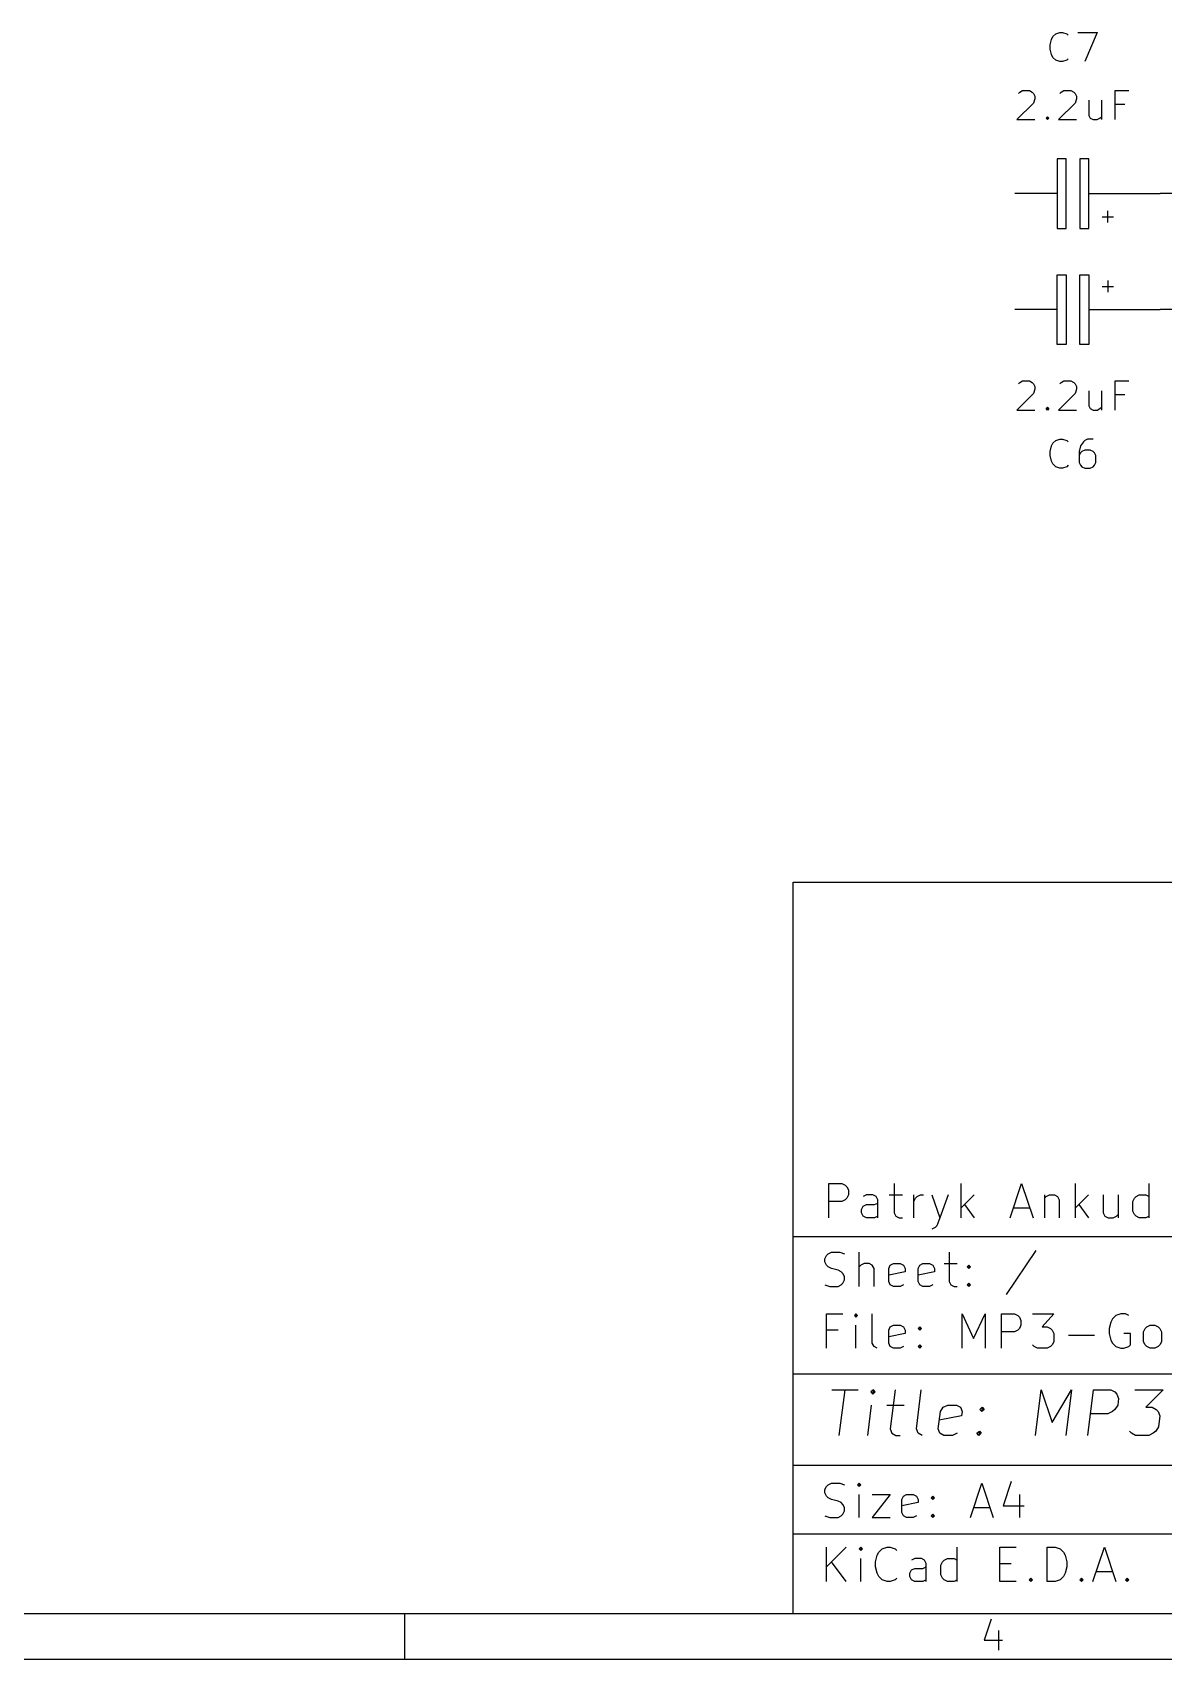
# Model space of a CAD drawing. Header units: inches. Extents: x 0.4 to 11.3, y -7.9 to -0.4.
# Drawn here: x 5.659 to 7.606, y -7.874 to -5.073 of the extents above; entities that cross this region are included whole.
import ezdxf

# ---------------------------------------------------------------- set-up
doc = ezdxf.new("R2010")
doc.units = ezdxf.units.IN
doc.header["$MEASUREMENT"] = 0
for name, color, linetype in [('GREENSIXTYFIVE', 129, 'CONTINUOUS'), ('LIGHTGREEN', 92, 'CONTINUOUS'), ('RED', 14, 'CONTINUOUS')]:
    doc.layers.add(name, color=color, linetype=linetype)

msp = doc.modelspace()

# ---------------------------------------------------------------- linework, layer by layer
at = {"layer": 'GREENSIXTYFIVE', "linetype": 'CONTINUOUS'}
for p, q in [((7.4107, -5.0942), (7.4131, -5.0847)), ((7.4107, -5.1014), (7.4107, -5.0942)), ((7.4131, -5.0847), (7.4155, -5.0799)), ((7.4155, -5.0799), (7.4202, -5.0752)), ((7.4202, -5.0752), (7.4274, -5.0728)), ((7.4274, -5.0728), (7.4321, -5.0728)), ((7.4321, -5.0728), (7.4393, -5.0752)), ((7.4393, -5.0752), (7.4417, -5.0776)), ((7.4583, -5.0728), (7.4917, -5.0728)), ((7.4917, -5.0728), (7.4702, -5.1228)), ((7.4131, -5.1109), (7.4107, -5.1014)), ((7.4155, -5.1157), (7.4131, -5.1109)), ((7.4202, -5.1204), (7.4155, -5.1157)), ((7.4274, -5.1228), (7.4202, -5.1204)), ((7.4321, -5.1228), (7.4274, -5.1228)), ((7.4393, -5.1204), (7.4321, -5.1228)), ((7.4417, -5.118), (7.4393, -5.1204)), ((7.356, -5.1776), (7.3583, -5.1752)), ((7.3583, -5.1752), (7.3631, -5.1728)), ((7.3631, -5.1728), (7.375, -5.1728)), ((7.375, -5.1728), (7.3798, -5.1752)), ((7.3798, -5.1752), (7.3821, -5.1776)), ((7.3821, -5.1776), (7.3845, -5.1823)), ((7.3845, -5.1823), (7.3845, -5.1871)), ((7.4274, -5.1776), (7.4298, -5.1752)), ((7.4298, -5.1752), (7.4345, -5.1728)), ((7.4345, -5.1728), (7.4464, -5.1728)), ((7.4464, -5.1728), (7.4512, -5.1752)), ((7.4512, -5.1752), (7.4536, -5.1776)), ((7.4536, -5.1776), (7.456, -5.1823)), ((7.456, -5.1823), (7.456, -5.1871)), ((7.5226, -5.2228), (7.5226, -5.1728)), ((7.5226, -5.1728), (7.5464, -5.1728)), ((7.3821, -5.1942), (7.3536, -5.2228)), ((7.3845, -5.1871), (7.3821, -5.1942)), ((7.4536, -5.1942), (7.425, -5.2228)), ((7.456, -5.1871), (7.4536, -5.1942)), ((7.4774, -5.1895), (7.4774, -5.2157)), ((7.4988, -5.1895), (7.4988, -5.2228)), ((7.5393, -5.1966), (7.5226, -5.1966)), ((7.3536, -5.2228), (7.3845, -5.2228)), ((7.4036, -5.2204), (7.4059, -5.218)), ((7.4059, -5.2228), (7.4036, -5.2204)), ((7.4059, -5.218), (7.4083, -5.2204)), ((7.4059, -5.218), (7.4059, -5.2228)), ((7.4083, -5.2204), (7.4059, -5.2228)), ((7.425, -5.2228), (7.456, -5.2228)), ((7.4774, -5.2157), (7.4798, -5.2204)), ((7.4798, -5.2204), (7.4845, -5.2228)), ((7.4845, -5.2228), (7.4917, -5.2228)), ((7.4917, -5.2228), (7.4964, -5.2204)), ((7.4964, -5.2204), (7.4988, -5.218)), ((7.356, -5.6776), (7.3583, -5.6752)), ((7.3583, -5.6752), (7.3631, -5.6728)), ((7.3631, -5.6728), (7.375, -5.6728)), ((7.375, -5.6728), (7.3798, -5.6752)), ((7.3798, -5.6752), (7.3821, -5.6776)), ((7.3821, -5.6776), (7.3845, -5.6823)), ((7.3845, -5.6823), (7.3845, -5.6871)), ((7.4274, -5.6776), (7.4298, -5.6752)), ((7.4298, -5.6752), (7.4345, -5.6728)), ((7.4345, -5.6728), (7.4464, -5.6728)), ((7.4464, -5.6728), (7.4512, -5.6752)), ((7.4512, -5.6752), (7.4536, -5.6776)), ((7.4536, -5.6776), (7.456, -5.6823)), ((7.456, -5.6823), (7.456, -5.6871)), ((7.5226, -5.7228), (7.5226, -5.6728)), ((7.5226, -5.6728), (7.5464, -5.6728)), ((7.3821, -5.6942), (7.3536, -5.7228)), ((7.3845, -5.6871), (7.3821, -5.6942)), ((7.4536, -5.6942), (7.425, -5.7228)), ((7.456, -5.6871), (7.4536, -5.6942)), ((7.4774, -5.6895), (7.4774, -5.7157)), ((7.4988, -5.6895), (7.4988, -5.7228)), ((7.5393, -5.6966), (7.5226, -5.6966)), ((7.3536, -5.7228), (7.3845, -5.7228)), ((7.4036, -5.7204), (7.4059, -5.718)), ((7.4059, -5.7228), (7.4036, -5.7204)), ((7.4059, -5.718), (7.4083, -5.7204)), ((7.4059, -5.718), (7.4059, -5.7228)), ((7.4083, -5.7204), (7.4059, -5.7228)), ((7.425, -5.7228), (7.456, -5.7228)), ((7.4774, -5.7157), (7.4798, -5.7204)), ((7.4798, -5.7204), (7.4845, -5.7228)), ((7.4845, -5.7228), (7.4917, -5.7228)), ((7.4917, -5.7228), (7.4964, -5.7204)), ((7.4964, -5.7204), (7.4988, -5.718)), ((7.4107, -5.7942), (7.4131, -5.7847)), ((7.4107, -5.8014), (7.4107, -5.7942)), ((7.4131, -5.7847), (7.4155, -5.7799)), ((7.4155, -5.7799), (7.4202, -5.7752)), ((7.4202, -5.7752), (7.4274, -5.7728)), ((7.4274, -5.7728), (7.4321, -5.7728)), ((7.4321, -5.7728), (7.4393, -5.7752)), ((7.4393, -5.7752), (7.4417, -5.7776)), ((7.4631, -5.7847), (7.4607, -5.7942)), ((7.4607, -5.7942), (7.4607, -5.8133)), ((7.4631, -5.7966), (7.4607, -5.8014)), ((7.4679, -5.7776), (7.4631, -5.7847)), ((7.4655, -5.7942), (7.4631, -5.7966)), ((7.4702, -5.7919), (7.4655, -5.7942)), ((7.4702, -5.7752), (7.4679, -5.7776)), ((7.475, -5.7728), (7.4702, -5.7752)), ((7.4798, -5.7919), (7.4702, -5.7919)), ((7.4845, -5.7728), (7.475, -5.7728)), ((7.4845, -5.7942), (7.4798, -5.7919)), ((7.4869, -5.7966), (7.4845, -5.7942)), ((7.4893, -5.8014), (7.4869, -5.7966)), ((7.4131, -5.8109), (7.4107, -5.8014)), ((7.4155, -5.8157), (7.4131, -5.8109)), ((7.4202, -5.8204), (7.4155, -5.8157)), ((7.4274, -5.8228), (7.4202, -5.8204)), ((7.4321, -5.8228), (7.4274, -5.8228)), ((7.4393, -5.8204), (7.4321, -5.8228)), ((7.4417, -5.818), (7.4393, -5.8204)), ((7.4607, -5.8133), (7.4631, -5.818)), ((7.4631, -5.818), (7.4655, -5.8204)), ((7.4655, -5.8204), (7.4702, -5.8228)), ((7.4702, -5.8228), (7.4798, -5.8228)), ((7.4798, -5.8228), (7.4845, -5.8204)), ((7.4845, -5.8204), (7.4869, -5.818)), ((7.4869, -5.818), (7.4893, -5.8133)), ((7.4893, -5.8133), (7.4893, -5.8014))]:
    msp.add_line(p, q, dxfattribs=at)
at = {"layer": 'LIGHTGREEN', "linetype": 'CONTINUOUS'}
for p, q in [((7.55, -5.35), (7.6, -5.35)), ((7.55, -5.55), (7.6, -5.55))]:
    msp.add_line(p, q, dxfattribs=at)
at = {"layer": 'RED', "linetype": 'CONTINUOUS'}
for p, q in [((7.438, -5.29), (7.423, -5.29)), ((7.423, -5.29), (7.423, -5.41)), ((7.438, -5.41), (7.438, -5.29)), ((7.477, -5.29), (7.462, -5.29)), ((7.462, -5.29), (7.462, -5.41)), ((7.477, -5.41), (7.477, -5.29)), ((7.423, -5.35), (7.35, -5.35)), ((7.477, -5.35), (7.55, -5.35)), ((7.63, -5.35), (7.6, -5.35)), ((7.5, -5.39), (7.52, -5.39)), ((7.51, -5.4), (7.51, -5.38)), ((7.423, -5.41), (7.438, -5.41)), ((7.462, -5.41), (7.477, -5.41)), ((7.423, -5.61), (7.423, -5.49)), ((7.423, -5.49), (7.438, -5.49)), ((7.438, -5.49), (7.438, -5.61)), ((7.462, -5.61), (7.462, -5.49)), ((7.462, -5.49), (7.477, -5.49)), ((7.477, -5.49), (7.477, -5.61)), ((7.5, -5.51), (7.52, -5.51)), ((7.51, -5.5), (7.51, -5.52)), ((7.423, -5.55), (7.35, -5.55)), ((7.477, -5.55), (7.55, -5.55)), ((7.63, -5.55), (7.6, -5.55)), ((7.438, -5.61), (7.423, -5.61)), ((7.477, -5.61), (7.462, -5.61)), ((6.9686, -6.5357), (11.2206, -6.5357)), ((6.9686, -7.7956), (6.9686, -6.5357)), ((7.0298, -7.1136), (7.0298, -7.0545)), ((7.0298, -7.0545), (7.0523, -7.0545)), ((7.0523, -7.0545), (7.0579, -7.0574)), ((7.0579, -7.0574), (7.0607, -7.0602)), ((7.1423, -7.0545), (7.1423, -7.1052)), ((7.2576, -7.1136), (7.2576, -7.0545)), ((7.3419, -7.1136), (7.3616, -7.0545)), ((7.3616, -7.0545), (7.3813, -7.1136)), ((7.4544, -7.1136), (7.4544, -7.0545)), ((7.581, -7.1136), (7.581, -7.0545)), ((7.0523, -7.0855), (7.0298, -7.0855)), ((7.0579, -7.0827), (7.0523, -7.0855)), ((7.0607, -7.0799), (7.0579, -7.0827)), ((7.0607, -7.0602), (7.0635, -7.0658)), ((7.0635, -7.0742), (7.0607, -7.0799)), ((7.0635, -7.0658), (7.0635, -7.0742)), ((7.0945, -7.0742), (7.0888, -7.077)), ((7.1057, -7.0742), (7.0945, -7.0742)), ((7.1113, -7.077), (7.1057, -7.0742)), ((7.1142, -7.0827), (7.1113, -7.077)), ((7.1142, -7.1136), (7.1142, -7.0827)), ((7.1338, -7.0742), (7.1563, -7.0742)), ((7.176, -7.1136), (7.176, -7.0742)), ((7.176, -7.0855), (7.1788, -7.0799)), ((7.1788, -7.0799), (7.1816, -7.077)), ((7.1816, -7.077), (7.1873, -7.0742)), ((7.1873, -7.0742), (7.1929, -7.0742)), ((7.2069, -7.0742), (7.221, -7.1136)), ((7.2351, -7.0742), (7.221, -7.1136)), ((7.2801, -7.0742), (7.2576, -7.0967)), ((7.401, -7.0742), (7.401, -7.1136)), ((7.401, -7.0799), (7.4038, -7.077)), ((7.4038, -7.077), (7.4094, -7.0742)), ((7.4094, -7.0742), (7.4179, -7.0742)), ((7.4179, -7.0742), (7.4235, -7.077)), ((7.4235, -7.077), (7.4263, -7.0827)), ((7.4263, -7.0827), (7.4263, -7.1136)), ((7.4769, -7.0742), (7.4544, -7.0967)), ((7.5022, -7.0742), (7.5022, -7.1052)), ((7.5275, -7.0742), (7.5275, -7.1136)), ((7.5528, -7.0855), (7.5557, -7.0799)), ((7.5528, -7.1024), (7.5528, -7.0855)), ((7.5557, -7.0799), (7.5585, -7.077)), ((7.5585, -7.077), (7.5641, -7.0742)), ((7.5641, -7.0742), (7.5753, -7.0742)), ((7.5753, -7.0742), (7.581, -7.077)), ((7.086, -7.0995), (7.0888, -7.0939)), ((7.086, -7.1052), (7.086, -7.0995)), ((7.0888, -7.1108), (7.086, -7.1052)), ((7.0888, -7.0939), (7.0945, -7.0911)), ((7.0945, -7.1136), (7.0888, -7.1108)), ((7.0945, -7.0911), (7.1085, -7.0911)), ((7.1085, -7.1136), (7.0945, -7.1136)), ((7.1085, -7.0911), (7.1142, -7.0883)), ((7.1142, -7.1108), (7.1085, -7.1136)), ((7.1423, -7.1052), (7.1451, -7.1108)), ((7.1451, -7.1108), (7.1507, -7.1136)), ((7.1507, -7.1136), (7.1563, -7.1136)), ((7.221, -7.1136), (7.2154, -7.1277)), ((7.2632, -7.0911), (7.2801, -7.1136)), ((7.3476, -7.0967), (7.3757, -7.0967)), ((7.46, -7.0911), (7.4769, -7.1136)), ((7.5022, -7.1052), (7.505, -7.1108)), ((7.505, -7.1108), (7.5107, -7.1136)), ((7.5107, -7.1136), (7.5191, -7.1136)), ((7.5191, -7.1136), (7.5247, -7.1108)), ((7.5247, -7.1108), (7.5275, -7.108)), ((7.5557, -7.108), (7.5528, -7.1024)), ((7.5585, -7.1108), (7.5557, -7.108)), ((7.5641, -7.1136), (7.5585, -7.1108)), ((7.5753, -7.1136), (7.5641, -7.1136)), ((7.581, -7.1108), (7.5753, -7.1136)), ((7.2126, -7.1305), (7.2069, -7.1333)), ((7.2154, -7.1277), (7.2126, -7.1305)), ((6.9686, -7.146), (11.2206, -7.146)), ((7.3859, -7.1702), (7.3352, -7.2461)), ((7.0231, -7.1842), (7.0259, -7.1786)), ((7.0231, -7.1898), (7.0231, -7.1842)), ((7.0259, -7.1955), (7.0231, -7.1898)), ((7.0259, -7.1786), (7.0287, -7.1758)), ((7.0287, -7.1983), (7.0259, -7.1955)), ((7.0287, -7.1758), (7.0343, -7.173)), ((7.0343, -7.2011), (7.0287, -7.1983)), ((7.0343, -7.173), (7.0484, -7.173)), ((7.0484, -7.173), (7.0568, -7.1758)), ((7.0821, -7.232), (7.0821, -7.173)), ((7.085, -7.1955), (7.0821, -7.1983)), ((7.0906, -7.1926), (7.085, -7.1955)), ((7.099, -7.1926), (7.0906, -7.1926)), ((7.1046, -7.1955), (7.099, -7.1926)), ((7.1075, -7.2011), (7.1046, -7.1955)), ((7.1328, -7.2011), (7.1356, -7.1955)), ((7.1356, -7.1955), (7.1412, -7.1926)), ((7.1412, -7.1926), (7.1524, -7.1926)), ((7.1524, -7.1926), (7.1581, -7.1955)), ((7.1581, -7.1955), (7.1609, -7.2011)), ((7.1834, -7.2011), (7.1862, -7.1955)), ((7.1862, -7.1955), (7.1918, -7.1926)), ((7.1918, -7.1926), (7.2031, -7.1926)), ((7.2031, -7.1926), (7.2087, -7.1955)), ((7.2087, -7.1955), (7.2115, -7.2011)), ((7.2284, -7.1926), (7.2509, -7.1926)), ((7.2368, -7.173), (7.2368, -7.2236)), ((7.2677, -7.1983), (7.2706, -7.1955)), ((7.2706, -7.2011), (7.2677, -7.1983)), ((7.2706, -7.1955), (7.2734, -7.1983)), ((7.2706, -7.1955), (7.2706, -7.2011)), ((7.2734, -7.1983), (7.2706, -7.2011)), ((7.0456, -7.2039), (7.0343, -7.2011)), ((7.0512, -7.2067), (7.0456, -7.2039)), ((7.054, -7.2095), (7.0512, -7.2067)), ((7.0512, -7.2292), (7.054, -7.2264)), ((7.0568, -7.2151), (7.054, -7.2095)), ((7.054, -7.2264), (7.0568, -7.2208)), ((7.0568, -7.2208), (7.0568, -7.2151)), ((7.1075, -7.232), (7.1075, -7.2011)), ((7.1328, -7.2236), (7.1328, -7.2011)), ((7.1609, -7.2067), (7.1328, -7.2123)), ((7.1356, -7.2292), (7.1328, -7.2236)), ((7.1609, -7.2011), (7.1609, -7.2067)), ((7.1834, -7.2236), (7.1834, -7.2011)), ((7.2115, -7.2067), (7.1834, -7.2123)), ((7.1862, -7.2292), (7.1834, -7.2236)), ((7.2115, -7.2011), (7.2115, -7.2067)), ((7.2368, -7.2236), (7.2396, -7.2292)), ((7.2677, -7.2292), (7.2706, -7.2264)), ((7.2706, -7.2264), (7.2734, -7.2292)), ((7.2706, -7.2264), (7.2706, -7.232)), ((7.0231, -7.2292), (7.0315, -7.232)), ((7.0315, -7.232), (7.0456, -7.232)), ((7.0456, -7.232), (7.0512, -7.2292)), ((7.1412, -7.232), (7.1356, -7.2292)), ((7.1524, -7.232), (7.1412, -7.232)), ((7.1581, -7.2292), (7.1524, -7.232)), ((7.1918, -7.232), (7.1862, -7.2292)), ((7.2031, -7.232), (7.1918, -7.232)), ((7.2087, -7.2292), (7.2031, -7.232)), ((7.2396, -7.2292), (7.2452, -7.232)), ((7.2452, -7.232), (7.2509, -7.232)), ((7.2706, -7.232), (7.2677, -7.2292)), ((7.2734, -7.2292), (7.2706, -7.232)), ((7.0259, -7.3383), (7.0259, -7.2793)), ((7.0259, -7.2793), (7.054, -7.2793)), ((7.0765, -7.2793), (7.0737, -7.2821)), ((7.0737, -7.2821), (7.0765, -7.2849)), ((7.0793, -7.2821), (7.0765, -7.2793)), ((7.0765, -7.2793), (7.0765, -7.2849)), ((7.0765, -7.2849), (7.0793, -7.2821)), ((7.1046, -7.3299), (7.1046, -7.2793)), ((7.2593, -7.3383), (7.2593, -7.2793)), ((7.2593, -7.2793), (7.279, -7.3214)), ((7.279, -7.3214), (7.2987, -7.2793)), ((7.2987, -7.2793), (7.2987, -7.3383)), ((7.3268, -7.3383), (7.3268, -7.2793)), ((7.3268, -7.2793), (7.3493, -7.2793)), ((7.3493, -7.2793), (7.3549, -7.2821)), ((7.3549, -7.2821), (7.3577, -7.2849)), ((7.3802, -7.2793), (7.4168, -7.2793)), ((7.4168, -7.2793), (7.3971, -7.3018)), ((7.5237, -7.2821), (7.518, -7.2877)), ((7.5321, -7.2793), (7.5237, -7.2821)), ((7.5405, -7.2793), (7.5321, -7.2793)), ((7.5461, -7.2821), (7.5405, -7.2793)), ((7.0456, -7.3074), (7.0259, -7.3074)), ((7.0765, -7.3383), (7.0765, -7.2989)), ((7.1328, -7.3074), (7.1356, -7.3018)), ((7.1328, -7.3299), (7.1328, -7.3074)), ((7.1356, -7.3018), (7.1412, -7.2989)), ((7.1412, -7.2989), (7.1524, -7.2989)), ((7.1524, -7.2989), (7.1581, -7.3018)), ((7.1581, -7.3018), (7.1609, -7.3074)), ((7.1609, -7.3074), (7.1609, -7.313)), ((7.1834, -7.3046), (7.1862, -7.3018)), ((7.1862, -7.3074), (7.1834, -7.3046)), ((7.1862, -7.3018), (7.189, -7.3046)), ((7.1862, -7.3018), (7.1862, -7.3074)), ((7.189, -7.3046), (7.1862, -7.3074)), ((7.3493, -7.3102), (7.3268, -7.3102)), ((7.3549, -7.3074), (7.3493, -7.3102)), ((7.3577, -7.3046), (7.3549, -7.3074)), ((7.3577, -7.2849), (7.3605, -7.2905)), ((7.3605, -7.2989), (7.3577, -7.3046)), ((7.3605, -7.2905), (7.3605, -7.2989)), ((7.3971, -7.3018), (7.4055, -7.3018)), ((7.4055, -7.3018), (7.4112, -7.3046)), ((7.4112, -7.3046), (7.414, -7.3074)), ((7.414, -7.3074), (7.4168, -7.313)), ((7.5152, -7.2933), (7.5124, -7.3046)), ((7.5124, -7.3046), (7.5124, -7.313)), ((7.518, -7.2877), (7.5152, -7.2933)), ((7.5715, -7.3102), (7.5743, -7.3046)), ((7.5715, -7.3271), (7.5715, -7.3102)), ((7.5743, -7.3046), (7.5771, -7.3018)), ((7.5771, -7.3018), (7.5827, -7.2989)), ((7.5827, -7.2989), (7.5911, -7.2989)), ((7.5911, -7.2989), (7.5968, -7.3018)), ((7.5968, -7.3018), (7.5996, -7.3046)), ((7.5996, -7.3046), (7.6024, -7.3102)), ((7.6024, -7.3102), (7.6024, -7.3271)), ((7.1075, -7.3355), (7.1046, -7.3299)), ((7.1131, -7.3383), (7.1075, -7.3355)), ((7.1609, -7.313), (7.1328, -7.3186)), ((7.1356, -7.3355), (7.1328, -7.3299)), ((7.1412, -7.3383), (7.1356, -7.3355)), ((7.1524, -7.3383), (7.1412, -7.3383)), ((7.1581, -7.3355), (7.1524, -7.3383)), ((7.1834, -7.3355), (7.1862, -7.3327)), ((7.1862, -7.3383), (7.1834, -7.3355)), ((7.1862, -7.3327), (7.189, -7.3355)), ((7.1862, -7.3327), (7.1862, -7.3383)), ((7.189, -7.3355), (7.1862, -7.3383)), ((7.383, -7.3355), (7.3802, -7.3327)), ((7.3887, -7.3383), (7.383, -7.3355)), ((7.4055, -7.3383), (7.3887, -7.3383)), ((7.4112, -7.3355), (7.4055, -7.3383)), ((7.414, -7.3327), (7.4112, -7.3355)), ((7.4168, -7.3271), (7.414, -7.3327)), ((7.4168, -7.313), (7.4168, -7.3271)), ((7.4421, -7.3158), (7.4871, -7.3158)), ((7.5124, -7.313), (7.5152, -7.3243)), ((7.5152, -7.3243), (7.518, -7.3299)), ((7.518, -7.3299), (7.5237, -7.3355)), ((7.5237, -7.3355), (7.5321, -7.3383)), ((7.5321, -7.3383), (7.5377, -7.3383)), ((7.549, -7.313), (7.5377, -7.313)), ((7.5377, -7.3383), (7.5461, -7.3355)), ((7.5461, -7.3355), (7.549, -7.3327)), ((7.549, -7.3327), (7.549, -7.313)), ((7.5743, -7.3327), (7.5715, -7.3271)), ((7.5771, -7.3355), (7.5743, -7.3327)), ((7.5827, -7.3383), (7.5771, -7.3355)), ((7.5911, -7.3383), (7.5827, -7.3383)), ((7.5968, -7.3355), (7.5911, -7.3383)), ((7.5996, -7.3327), (7.5968, -7.3355)), ((7.6024, -7.3271), (7.5996, -7.3327)), ((6.9686, -7.3822), (11.2206, -7.3822)), ((7.0352, -7.4099), (7.0802, -7.4099)), ((7.0478, -7.4886), (7.0577, -7.4099)), ((7.1064, -7.4099), (7.1022, -7.4137)), ((7.1022, -7.4137), (7.1055, -7.4174)), ((7.1064, -7.4099), (7.1055, -7.4174)), ((7.1055, -7.4174), (7.1097, -7.4137)), ((7.1097, -7.4137), (7.1064, -7.4099)), ((7.1439, -7.4099), (7.1355, -7.4774)), ((7.1805, -7.4774), (7.1889, -7.4099)), ((7.3853, -7.4886), (7.3951, -7.4099)), ((7.3951, -7.4099), (7.4144, -7.4661)), ((7.4144, -7.4661), (7.4476, -7.4099)), ((7.4476, -7.4099), (7.4378, -7.4886)), ((7.4753, -7.4886), (7.4851, -7.4099)), ((7.4851, -7.4099), (7.5151, -7.4099)), ((7.5151, -7.4099), (7.5222, -7.4137)), ((7.5222, -7.4137), (7.5254, -7.4174)), ((7.5254, -7.4174), (7.5283, -7.4249)), ((7.5564, -7.4099), (7.6051, -7.4099)), ((7.6051, -7.4099), (7.5751, -7.4399)), ((7.0966, -7.4886), (7.1031, -7.4362)), ((7.1294, -7.4362), (7.1594, -7.4362)), ((7.218, -7.4774), (7.2217, -7.4474)), ((7.2217, -7.4474), (7.2264, -7.4399)), ((7.2264, -7.4399), (7.2344, -7.4362)), ((7.2344, -7.4362), (7.2494, -7.4362)), ((7.2494, -7.4362), (7.2564, -7.4399)), ((7.2564, -7.4399), (7.2592, -7.4474)), ((7.2592, -7.4474), (7.2583, -7.4549)), ((7.2897, -7.4436), (7.2939, -7.4399)), ((7.293, -7.4474), (7.2897, -7.4436)), ((7.2939, -7.4399), (7.293, -7.4474)), ((7.2972, -7.4436), (7.293, -7.4474)), ((7.2939, -7.4399), (7.2972, -7.4436)), ((7.51, -7.4511), (7.48, -7.4511)), ((7.5179, -7.4474), (7.51, -7.4511)), ((7.5222, -7.4436), (7.5179, -7.4474)), ((7.5269, -7.4362), (7.5222, -7.4436)), ((7.5283, -7.4249), (7.5269, -7.4362)), ((7.5751, -7.4399), (7.5864, -7.4399)), ((7.5864, -7.4399), (7.5934, -7.4436)), ((7.5934, -7.4436), (7.5967, -7.4474)), ((7.5967, -7.4474), (7.5995, -7.4549)), ((7.1355, -7.4774), (7.1383, -7.4849)), ((7.1833, -7.4849), (7.1805, -7.4774)), ((7.2208, -7.4849), (7.218, -7.4774)), ((7.2583, -7.4549), (7.2199, -7.4624)), ((7.5972, -7.4736), (7.5925, -7.4811)), ((7.5995, -7.4549), (7.5972, -7.4736)), ((7.1383, -7.4849), (7.1453, -7.4886)), ((7.1453, -7.4886), (7.1528, -7.4886)), ((7.1903, -7.4886), (7.1833, -7.4849)), ((7.2278, -7.4886), (7.2208, -7.4849)), ((7.2428, -7.4886), (7.2278, -7.4886)), ((7.2508, -7.4849), (7.2428, -7.4886)), ((7.2845, -7.4849), (7.2888, -7.4811)), ((7.2878, -7.4886), (7.2845, -7.4849)), ((7.2888, -7.4811), (7.2878, -7.4886)), ((7.292, -7.4849), (7.2878, -7.4886)), ((7.2888, -7.4811), (7.292, -7.4849)), ((7.5508, -7.4849), (7.5475, -7.4811)), ((7.5578, -7.4886), (7.5508, -7.4849)), ((7.5803, -7.4886), (7.5578, -7.4886)), ((7.5882, -7.4849), (7.5803, -7.4886)), ((7.5925, -7.4811), (7.5882, -7.4849)), ((6.9686, -7.5397), (11.2206, -7.5397)), ((7.0231, -7.5819), (7.0259, -7.5762)), ((7.0231, -7.5875), (7.0231, -7.5819)), ((7.0259, -7.5931), (7.0231, -7.5875)), ((7.0259, -7.5762), (7.0287, -7.5734)), ((7.0287, -7.5734), (7.0343, -7.5706)), ((7.0343, -7.5706), (7.0484, -7.5706)), ((7.0484, -7.5706), (7.0568, -7.5734)), ((7.0821, -7.5706), (7.0793, -7.5734)), ((7.0793, -7.5734), (7.0821, -7.5762)), ((7.085, -7.5734), (7.0821, -7.5706)), ((7.0821, -7.5706), (7.0821, -7.5762)), ((7.0821, -7.5762), (7.085, -7.5734)), ((7.0821, -7.6297), (7.0821, -7.5903)), ((7.1046, -7.5903), (7.1356, -7.5903)), ((7.1356, -7.5903), (7.1046, -7.6297)), ((7.1581, -7.5931), (7.1637, -7.5903)), ((7.1637, -7.5903), (7.1749, -7.5903)), ((7.1749, -7.5903), (7.1806, -7.5931)), ((7.2734, -7.6297), (7.2931, -7.5706)), ((7.2931, -7.5706), (7.3127, -7.6297)), ((7.3437, -7.5678), (7.3296, -7.61)), ((7.3577, -7.5903), (7.3577, -7.6297)), ((7.0287, -7.5959), (7.0259, -7.5931)), ((7.0343, -7.5987), (7.0287, -7.5959)), ((7.0456, -7.6015), (7.0343, -7.5987)), ((7.0512, -7.6043), (7.0456, -7.6015)), ((7.054, -7.6072), (7.0512, -7.6043)), ((7.0568, -7.6128), (7.054, -7.6072)), ((7.054, -7.624), (7.0568, -7.6184)), ((7.0568, -7.6184), (7.0568, -7.6128)), ((7.1553, -7.5987), (7.1581, -7.5931)), ((7.1553, -7.6212), (7.1553, -7.5987)), ((7.1834, -7.6043), (7.1553, -7.61)), ((7.1806, -7.5931), (7.1834, -7.5987)), ((7.1834, -7.5987), (7.1834, -7.6043)), ((7.2059, -7.5959), (7.2087, -7.5931)), ((7.2087, -7.5987), (7.2059, -7.5959)), ((7.2087, -7.5931), (7.2115, -7.5959)), ((7.2087, -7.5931), (7.2087, -7.5987)), ((7.2115, -7.5959), (7.2087, -7.5987)), ((7.279, -7.6128), (7.3071, -7.6128)), ((7.3296, -7.61), (7.3662, -7.61)), ((7.0231, -7.6268), (7.0315, -7.6297)), ((7.0315, -7.6297), (7.0456, -7.6297)), ((7.0456, -7.6297), (7.0512, -7.6268)), ((7.0512, -7.6268), (7.054, -7.624)), ((7.1046, -7.6297), (7.1356, -7.6297)), ((7.1581, -7.6268), (7.1553, -7.6212)), ((7.1637, -7.6297), (7.1581, -7.6268)), ((7.1749, -7.6297), (7.1637, -7.6297)), ((7.1806, -7.6268), (7.1749, -7.6297)), ((7.2059, -7.6268), (7.2087, -7.624)), ((7.2087, -7.6297), (7.2059, -7.6268)), ((7.2087, -7.624), (7.2115, -7.6268)), ((7.2087, -7.624), (7.2087, -7.6297)), ((7.2115, -7.6268), (7.2087, -7.6297)), ((6.9686, -7.6578), (11.2206, -7.6578)), ((7.0259, -7.7399), (7.0259, -7.6808)), ((7.0596, -7.6808), (7.0259, -7.7146)), ((7.085, -7.6808), (7.0821, -7.6836)), ((7.0821, -7.6836), (7.085, -7.6865)), ((7.0878, -7.6836), (7.085, -7.6808)), ((7.085, -7.6808), (7.085, -7.6865)), ((7.085, -7.6865), (7.0878, -7.6836)), ((7.085, -7.7399), (7.085, -7.7005)), ((7.1103, -7.7061), (7.1131, -7.6949)), ((7.1131, -7.6949), (7.1159, -7.6893)), ((7.1159, -7.6893), (7.1215, -7.6836)), ((7.1215, -7.6836), (7.13, -7.6808)), ((7.13, -7.6808), (7.1356, -7.6808)), ((7.1356, -7.6808), (7.144, -7.6836)), ((7.144, -7.6836), (7.1468, -7.6865)), ((7.1778, -7.7005), (7.1721, -7.7033)), ((7.189, -7.7005), (7.1778, -7.7005)), ((7.1946, -7.7033), (7.189, -7.7005)), ((7.1974, -7.709), (7.1946, -7.7033)), ((7.2256, -7.7061), (7.2284, -7.7033)), ((7.2284, -7.7033), (7.234, -7.7005)), ((7.234, -7.7005), (7.2452, -7.7005)), ((7.2452, -7.7005), (7.2509, -7.7033)), ((7.2509, -7.7399), (7.2509, -7.6808)), ((7.324, -7.7399), (7.324, -7.6808)), ((7.324, -7.6808), (7.3521, -7.6808)), ((7.4055, -7.7399), (7.4055, -7.6808)), ((7.4055, -7.6808), (7.4196, -7.6808)), ((7.4196, -7.6808), (7.428, -7.6836)), ((7.428, -7.6836), (7.4337, -7.6893)), ((7.4337, -7.6893), (7.4365, -7.6949)), ((7.4365, -7.6949), (7.4393, -7.7061)), ((7.4843, -7.7399), (7.504, -7.6808)), ((7.504, -7.6808), (7.5236, -7.7399)), ((7.0596, -7.7399), (7.0343, -7.7061)), ((7.1103, -7.7146), (7.1103, -7.7061)), ((7.1131, -7.7258), (7.1103, -7.7146)), ((7.1159, -7.7315), (7.1131, -7.7258)), ((7.1215, -7.7371), (7.1159, -7.7315)), ((7.1693, -7.7258), (7.1721, -7.7202)), ((7.1693, -7.7315), (7.1693, -7.7258)), ((7.1721, -7.7371), (7.1693, -7.7315)), ((7.1721, -7.7202), (7.1778, -7.7174)), ((7.1778, -7.7174), (7.1918, -7.7174)), ((7.1918, -7.7174), (7.1974, -7.7146)), ((7.1974, -7.7399), (7.1974, -7.709)), ((7.2228, -7.7118), (7.2256, -7.7061)), ((7.2228, -7.7286), (7.2228, -7.7118)), ((7.2256, -7.7343), (7.2228, -7.7286)), ((7.324, -7.709), (7.3437, -7.709)), ((7.4337, -7.7315), (7.428, -7.7371)), ((7.4365, -7.7258), (7.4337, -7.7315)), ((7.4393, -7.7146), (7.4365, -7.7258)), ((7.4393, -7.7061), (7.4393, -7.7146)), ((7.4899, -7.723), (7.518, -7.723)), ((7.13, -7.7399), (7.1215, -7.7371)), ((7.1356, -7.7399), (7.13, -7.7399)), ((7.144, -7.7371), (7.1356, -7.7399)), ((7.1468, -7.7343), (7.144, -7.7371)), ((7.1778, -7.7399), (7.1721, -7.7371)), ((7.1918, -7.7399), (7.1778, -7.7399)), ((7.1974, -7.7371), (7.1918, -7.7399)), ((7.2284, -7.7371), (7.2256, -7.7343)), ((7.234, -7.7399), (7.2284, -7.7371)), ((7.2452, -7.7399), (7.234, -7.7399)), ((7.2509, -7.7371), (7.2452, -7.7399)), ((7.3521, -7.7399), (7.324, -7.7399)), ((7.3746, -7.7371), (7.3774, -7.7343)), ((7.3774, -7.7399), (7.3746, -7.7371)), ((7.3774, -7.7343), (7.3802, -7.7371)), ((7.3774, -7.7343), (7.3774, -7.7399)), ((7.3802, -7.7371), (7.3774, -7.7399)), ((7.4196, -7.7399), (7.4055, -7.7399)), ((7.428, -7.7371), (7.4196, -7.7399)), ((7.4618, -7.7371), (7.4646, -7.7343)), ((7.4646, -7.7399), (7.4618, -7.7371)), ((7.4646, -7.7343), (7.4674, -7.7371)), ((7.4646, -7.7343), (7.4646, -7.7399)), ((7.4674, -7.7371), (7.4646, -7.7399)), ((7.5405, -7.7371), (7.5433, -7.7343)), ((7.5433, -7.7399), (7.5405, -7.7371)), ((7.5433, -7.7343), (7.5461, -7.7371)), ((7.5433, -7.7343), (7.5433, -7.7399)), ((7.5461, -7.7371), (7.5433, -7.7399)), ((11.2206, -7.7956), (0.4724, -7.7956)), ((6.2992, -7.7956), (6.2992, -7.8743)), ((11.2206, -7.7956), (6.9686, -7.7956)), ((7.3093, -7.8047), (7.2971, -7.8412)), ((7.2971, -7.8412), (7.3288, -7.8412)), ((7.3215, -7.8242), (7.3215, -7.8583)), ((11.2993, -7.8743), (0.3937, -7.8743))]:
    msp.add_line(p, q, dxfattribs=at)

doc.saveas('drawing.dxf')
